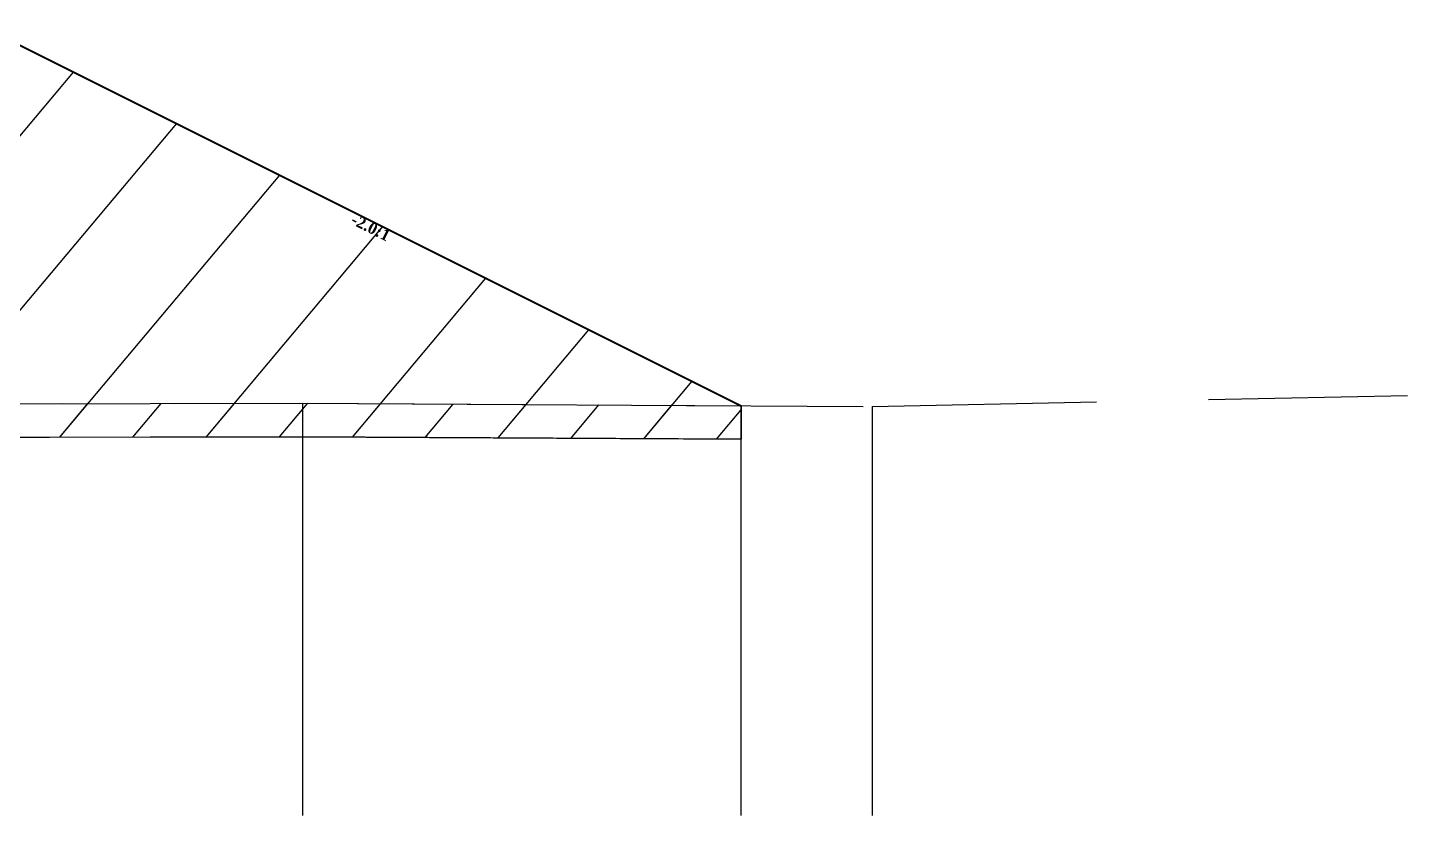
# Model space of a CAD drawing. Header units: millimetres. Extents: x 2762 to 3076, y 916 to 3305.
# Drawn here: x 3055.72 to 3068.03, y 940.78 to 947.82 of the extents above; entities that cross this region are included whole.
import ezdxf

# ---------------------------------------------------------------- set-up
doc = ezdxf.new("R2010")
doc.units = ezdxf.units.MM
doc.header["$LTSCALE"] = 2
doc.linetypes.add('CACHE', pattern=[9.525, 6.35, -3.175])
doc.linetypes.add('DASHED', pattern=[0.75, 0.5, -0.25])
doc.layers.add('C-ROAD-CORR', color=5, linetype='Continuous')
doc.layers.add('C-ROAD-SCTN', color=7, linetype='Continuous')
doc.styles.add('C3D_Etiquette', font='romans.shx')

msp = doc.modelspace()

# ---------------------------------------------------------------- hatches: boundary and pattern name
at = {"linetype": 'Continuous', "lineweight": -3}
h = msp.add_hatch(dxfattribs=at)
h.set_pattern_fill('_U', color=3, angle=50, style=0, pattern_type=0)
h.set_pattern_definition([(50, (3039.0188, 944.1396), (-0.766044, 0.642788), [])])
h.paths.add_polyline_path([(3039.019, 944.14), (3039.019, 944.44), (3045.133, 947.497), (3053.13, 947.816), (3055.526, 947.721), (3062.085, 944.441), (3062.085, 944.141), (3058.173, 944.163), (3045.738, 944.142)])
h = msp.add_hatch(dxfattribs=at)
h.set_pattern_fill('_U', color=150, scale=0.5, angle=50, style=0, pattern_type=0)
h.set_pattern_definition([(50, (3039.01884, 944.1396), (-0.383022, 0.321394), [])])
h.paths.add_polyline_path([(3039.019, 944.14), (3039.019, 944.44), (3045.738, 944.442), (3058.173, 944.463), (3062.085, 944.441), (3062.085, 944.141), (3058.173, 944.163), (3045.738, 944.142)])

# ---------------------------------------------------------------- linework, layer by layer
at = {"color": 253, "linetype": 'Continuous', "lineweight": -3}
for p, q in [((3055.526, 947.721), (3062.085, 944.441)), ((3045.738, 944.442), (3058.173, 944.463)), ((3058.173, 944.463), (3062.085, 944.441)), ((3062.085, 944.441), (3062.085, 944.141)), ((3062.085, 944.441), (3062.085, 944.141)), ((3058.173, 944.163), (3045.738, 944.142)), ((3058.173, 944.163), (3045.738, 944.142)), ((3062.085, 944.141), (3058.173, 944.163)), ((3062.085, 944.141), (3058.173, 944.163))]:
    msp.add_line(p, q, dxfattribs=at)
at = {"color": 105, "linetype": 'DASHED', "lineweight": -3, "ltscale": 2}
for p, q in [((3051.03, 944.451), (3058.173, 944.463)), ((3058.173, 944.463), (3063.255, 944.435)), ((3063.255, 944.435), (3068.03, 944.532))]:
    msp.add_line(p, q, dxfattribs=at)
at = {"color": 98, "linetype": 'CACHE', "lineweight": -3}
for p, q in [((3058.173, 944.463), (3058.173, 940.784)), ((3063.255, 944.435), (3063.255, 940.784))]:
    msp.add_line(p, q, dxfattribs=at)
at = {"color": 8, "linetype": 'CACHE', "lineweight": -3}
msp.add_line((3062.085, 940.784), (3062.085, 944.441), dxfattribs=at)
at = {"color": 6, "linetype": 'Continuous', "lineweight": -3}
for p, q in [((3051.03, 944.151), (3055.916, 944.159)), ((3055.916, 944.159), (3058.173, 944.163)), ((3058.173, 944.163), (3061.571, 944.144)), ((3061.571, 944.144), (3062.085, 944.141))]:
    msp.add_line(p, q, dxfattribs=at)
at = {"layer": 'C-ROAD-CORR', "color": 1, "linetype": 'Continuous', "lineweight": 40}
msp.add_line((3055.526, 947.721), (3062.085, 944.441), dxfattribs=at)
at = {"layer": 'C-ROAD-SCTN', "color": 154, "linetype": 'Continuous', "lineweight": -3}
msp.add_line((3055.526, 947.721), (3062.085, 944.441), dxfattribs=at)
at = {"layer": 'C-ROAD-SCTN', "color": 1, "linetype": 'Continuous', "lineweight": -3}
msp.add_line((3055.526, 947.721), (3062.085, 944.441), dxfattribs=at)

# ---------------------------------------------------------------- texts
at = {"color": 7, "linetype": 'Continuous', "lineweight": -3, "insert": (3058.804, 946.077), "char_height": 0.1, "width": 0.34598, "attachment_point": 2, "rotation": 333.4349, "style": 'C3D_Etiquette'}
msp.add_mtext('{\\fTimes New Roman|b1|i0|c0|p18;-2.0:1}', dxfattribs=at)

doc.saveas('drawing.dxf')
